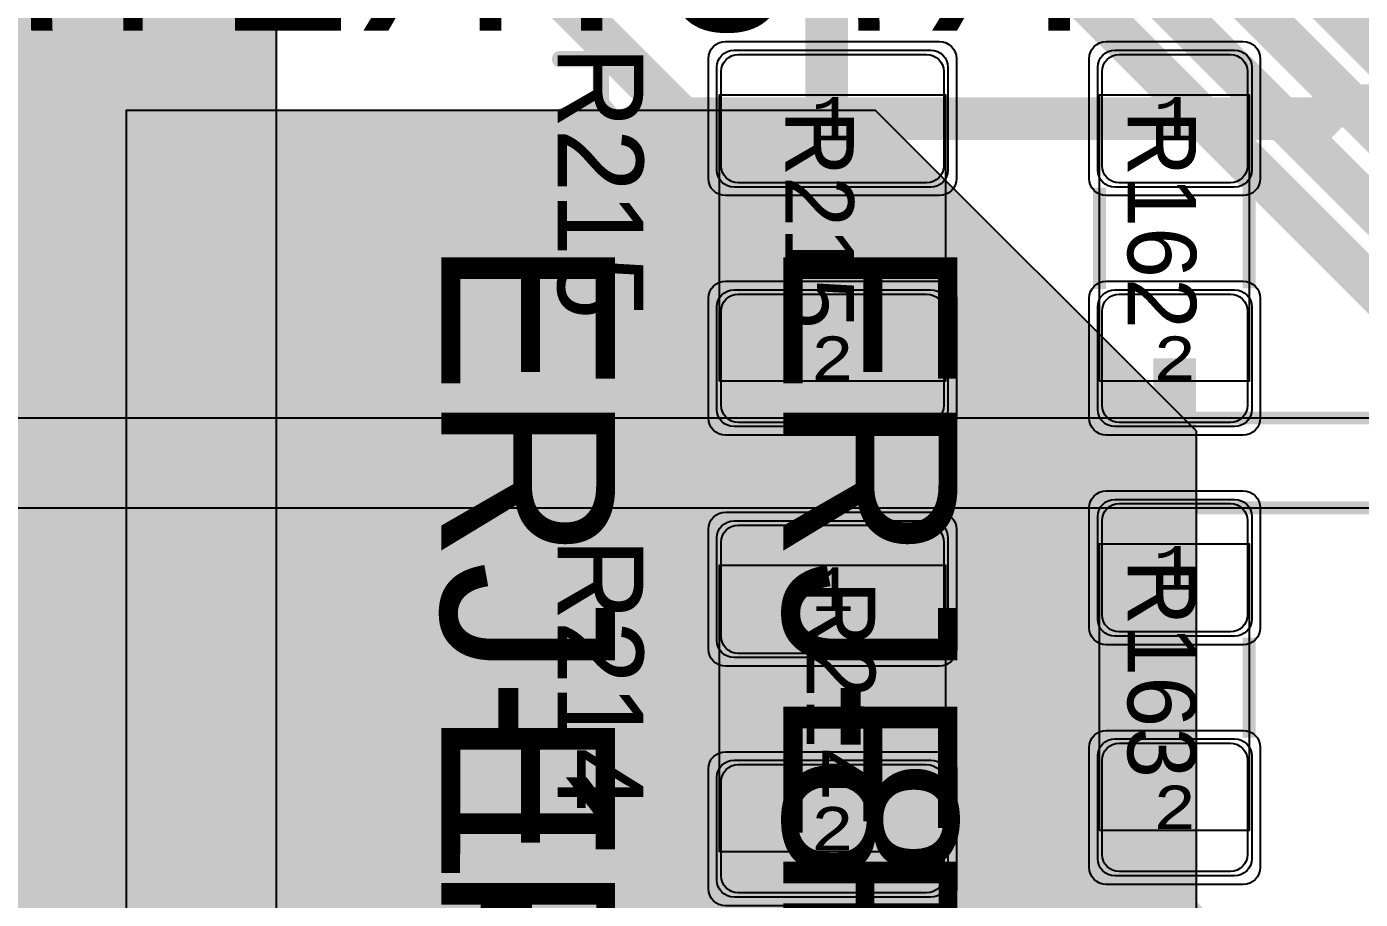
# Model space of a CAD drawing. Extents: x -18 to 179, y -60 to 172.
# Drawn here: x 123.33 to 138.92, y 83.53 to 93.72 of the extents above; entities that cross this region are included whole.
import ezdxf
from ezdxf.enums import TextEntityAlignment as Align

# ---------------------------------------------------------------- set-up
doc = ezdxf.new("R2010")
doc.units = 0
doc.header["$MEASUREMENT"] = 0
for name, color, linetype in [('ASSEMBLY_OUTLINES_BTM', 191, 'CONTINUOUS'), ('ASSEMBLY_OUTLINES_TOP', 102, 'CONTINUOUS'), ('ASSEMBLY_PART_NUMBERS_BTM', 191, 'CONTINUOUS'), ('ASSEMBLY_PART_NUMBERS_TOP', 102, 'CONTINUOUS'), ('ASSEMBLY_REF_DES_TOP', 102, 'CONTINUOUS'), ('GENERATED_SILKSCREEN_BTM', 255, 'CONTINUOUS'), ('GENERATED_SILKSCREEN_TOP', 140, 'CONTINUOUS'), ('PART_PADS_SMD_TOP', 150, 'CONTINUOUS'), ('PIN_NUMBERS_BTM', 8, 'CONTINUOUS'), ('PIN_NUMBERS_TOP', 8, 'CONTINUOUS'), ('PLACEMENT_OUTLINES_BTM', 222, 'CONTINUOUS'), ('PLACEMENT_OUTLINES_TOP', 130, 'CONTINUOUS'), ('PLANE_DATA_LAYER_BOTTOM', 230, 'CONTINUOUS'), ('PLANE_DATA_LAYER_TOP', 150, 'CONTINUOUS'), ('PLANE_SHAPES_LAYER_BOTTOM', 230, 'CONTINUOUS'), ('PLANE_SHAPES_LAYER_TOP', 150, 'CONTINUOUS'), ('SILKSCREEN_OUTLINES_BTM', 211, 'CONTINUOUS'), ('SILKSCREEN_OUTLINES_TOP', 150, 'CONTINUOUS'), ('SILKSCREEN_REF_DES_TOP', 150, 'CONTINUOUS'), ('SOLDERMASK_PADS_TOP', 102, 'CONTINUOUS'), ('SOLDERPASTE_PADS_TOP', 254, 'CONTINUOUS'), ('TRACES_LAYER_BOTTOM', 230, 'CONTINUOUS'), ('TRACES_LAYER_TOP', 150, 'CONTINUOUS')]:
    doc.layers.add(name, color=color, linetype=linetype)
doc.styles.add('COURIER_NEW', font='COUR.TTF')
doc.styles.add('VERIBEST_GERBER_0', font='txt')

msp = doc.modelspace()

# ---------------------------------------------------------------- hatches: boundary and pattern name
at = {"layer": 'PLANE_DATA_LAYER_BOTTOM'}
h = msp.add_hatch(color=256, dxfattribs=at)
h.paths.add_polyline_path([(148.000002, 65.718436), (147.999998, 39.28156), (147.999998, 39.281559, -0.198909956), (147.97768, 39.227678), (144.022322, 35.27232, -0.198913366), (143.96844, 35.250002), (137.03156, 35.250002, -0.198913366), (136.977678, 35.27232), (134.77232, 37.477678, -0.198909956), (134.750002, 37.531559), (134.750002, 37.53156), (134.75, 47.999996), (134.749997, 48.000001), (133.250002, 49.499998, 0.207684346), (133.249996, 49.5), (130.28156, 49.500002, -0.198913366), (130.227678, 49.52232), (129.02232, 50.727678, -0.198909956), (129.000002, 50.781559), (129.000002, 57.5238, -0.414213562), (129.076202, 57.6), (132.56133, 57.6, -0.198913366), (132.615212, 57.577682), (133.48924, 56.703654, -0.198909956), (133.511558, 56.649773), (133.511558, 56.649771, -0.038522588), (133.510656, 56.638081, 1.167246833), (135.289344, 56.638081, -0.038522588), (135.288442, 56.649771), (135.288442, 56.649773, -0.198909956), (135.31076, 56.703654), (137.653553, 59.046447, 0.198912215), (137.8, 59.4), (137.8, 60.71199, -0.239272189), (137.831223, 60.7735, 3.061802802), (136.768777, 60.7735, -0.239272189), (136.8, 60.71199), (136.8, 59.638669, -0.198909956), (136.777682, 59.584788), (134.603654, 57.41076, -0.239274377), (134.538081, 57.389344, 0.077168525), (134.261919, 57.389344, -0.239274377), (134.196346, 57.41076), (133.153553, 58.453553, 0.198912215), (132.8, 58.6), (129.076201, 58.6, -0.414213562), (129.000001, 58.6762), (129, 78.499996), (128.999997, 78.500001), (125.500002, 81.999998, 0.207684346), (125.499996, 82), (124.5762, 82, -0.414213562), (124.5, 82.0762), (124.5, 92.6738, -0.414213562), (124.5762, 92.75), (133, 92.749998), (133.21844, 92.749998, -0.198913366), (133.272322, 92.72768), (136.97768, 89.022322, -0.198909956), (136.999998, 88.968441), (136.999998, 88.96844), (137, 83.500004), (137.000003, 83.499999), (138.47768, 82.022322, -0.198909956), (138.499998, 81.968441), (138.499998, 81.96844), (138.5, 75.250004), (138.500003, 75.249999), (147.977684, 65.772318, -0.198909956), (148.000002, 65.718437)], flags=0)
h.paths.add_polyline_path([(129.5, 51.75, -1), (133, 51.75, -1)], flags=0)
h.paths.add_polyline_path([(133, 60.5, -1), (135, 60.5, -1)], flags=0)
h.paths.add_polyline_path([(136.84, 36.81, -1), (139.04, 36.81, -1)], flags=0)
h.paths.add_polyline_path([(140.361919, 62.910656, 3.061799276), (139.610656, 63.661919, -0.038522588), (139.611558, 63.650229), (139.611558, 63.650227, -0.198909956), (139.58924, 63.596346), (138.604544, 62.61165, 0.198912215), (138.458097, 62.258097), (138.458097, 53.196766, -0.198909956), (138.435779, 53.142885), (138.433848, 53.140954, -0.308394674), (138.349511, 53.124987, 0.540460046), (136.25, 51.750001), (136.25, 51.75, 1), (139.25, 51.75), (139.25, 51.750002, 0.103153411), (139.124987, 52.349511, -0.103153479), (139.118636, 52.379966), (139.118636, 52.379967, -0.198909956), (139.140954, 52.433848), (139.31165, 52.604544, 0.198912215), (139.458097, 52.958097), (139.458097, 62.019428, -0.198909956), (139.480415, 62.073309), (140.296346, 62.88924, -0.239274377)], flags=0)
h.paths.add_polyline_path([(141.67, 36.81, -1), (144.37, 36.81, -1)], flags=0)
h.paths.add_polyline_path([(143.25, 41.5, -1), (145.25, 41.5, -1)], flags=0)
h.paths.add_polyline_path([(144.980623, 56.472853, -0.263785775), (144.908167, 56.492873), (144.904855, 56.496185, -0.198909956), (144.882537, 56.550066), (144.882537, 56.620824, 0.198912188), (144.758057, 56.921344), (143.185444, 58.493955, -0.198909956), (143.163126, 58.547836), (143.163126, 60.869063, -0.198909956), (143.185444, 60.922944), (143.30052, 61.03802, 0.198912188), (143.425, 61.33854), (143.425, 61.562286, -0.263781115), (143.462077, 61.627676, 3.619145144), (142.537923, 61.627676, -0.263781115), (142.575, 61.562286), (142.575, 61.546143, -0.198909956), (142.552682, 61.492262), (142.437606, 61.377186, 0.198912188), (142.313126, 61.076666), (142.313126, 58.340233, 0.198912188), (142.437606, 58.039713), (143.25, 57.22732), (144.010219, 56.467102, -0.198909956), (144.032537, 56.413221), (144.032537, 56.342463, 0.198912188), (144.157017, 56.041943), (144.307127, 55.891833, -0.198909956), (144.329445, 55.837952), (144.329445, 55.837949, -0.061629665), (144.327147, 55.819377, 3.619148526)], flags=0)
at = {"layer": 'PLANE_DATA_LAYER_TOP'}
h = msp.add_hatch(color=256, dxfattribs=at)
h.paths.add_polyline_path([(146.000002, 140.281564, -0.198909956), (145.977684, 140.227683), (144.750002, 139.000002), (144.75, 138.999996), (144.750002, 123.531565), (144.750002, 123.531564, -0.198909956), (144.727684, 123.477683), (142.772322, 121.52232, -0.198913366), (142.71844, 121.500002), (121.750004, 121.5, 0.207684346), (121.749998, 121.499998), (119.750002, 119.500002), (119.75, 119.499996), (119.75, 116.750004), (119.750003, 116.749999), (122.72768, 113.772322, -0.198909956), (122.749998, 113.718441), (122.749998, 113.71844), (122.75, 106.500004), (122.750003, 106.499999), (126.227684, 103.022318, -0.198909956), (126.250002, 102.968437), (126.250002, 102.968436), (126.249998, 77.78156), (126.249998, 77.781559, -0.198909956), (126.22768, 77.727678), (125.522322, 77.02232, -0.198913366), (125.46844, 77.000002), (120.28156, 77.000002, -0.198913366), (120.227678, 77.02232), (119.52232, 77.727678, -0.198909956), (119.500002, 77.781559), (119.500002, 77.78156), (119.5, 96.499996), (119.499997, 96.500001), (116.750002, 99.249998, 0.207684346), (116.749996, 99.25), (108.000004, 99.25, 0.207684346), (107.999998, 99.249998), (105.500002, 96.750002), (105.5, 96.749996), (105.499998, 94.03156), (105.499998, 94.031559, -0.198909956), (105.47768, 93.977678), (105.272322, 93.77232, -0.198913366), (105.21844, 93.750002), (101.28156, 93.750002, -0.198913366), (101.227678, 93.77232), (101.02232, 93.977678, -0.198909956), (101.000002, 94.031559), (101.000002, 94.03156), (101, 96.749996), (100.999997, 96.750001), (98.500002, 99.249998, 0.207684346), (98.499996, 99.25), (94.000004, 99.25, 0.207684346), (93.999998, 99.249998), (91.750002, 97.000002), (91.75, 96.999996), (91.749998, 94.03156), (91.749998, 94.031559, -0.198909956), (91.72768, 93.977678), (91.522322, 93.77232, -0.198913366), (91.46844, 93.750002), (88.03156, 93.750002, -0.198913366), (87.977678, 93.77232), (87.77232, 93.977678, -0.198909956), (87.750002, 94.031559), (87.750002, 94.03156), (87.750001, 100.329648, -0.669857772), (87.880332, 100.383279, 0.200116214), (88.2, 100.25), (90.1, 100.25, 0.414213562), (90.55, 100.7), (90.55, 102.8, 0.059444266), (90.537368, 102.905872, -0.059444601), (90.535229, 102.9238, -0.414213562), (90.611429, 103), (102.8238, 103, -0.414213562), (102.9, 102.9238), (102.9, 101.75, 0.414213562), (103.35, 101.3), (105.65, 101.3, 0.414213562), (106.1, 101.75), (106.1, 102.9238, -0.414213562), (106.1762, 103), (117.249996, 103, 0.207684346), (117.250002, 103.000002), (120.749998, 106.499998), (120.75, 106.500004), (120.75, 110.999996), (120.749997, 111.000001), (119.500002, 112.249998, 0.207684346), (119.499996, 112.25), (118.8002, 112.25, -0.953329659), (118.79293, 112.402052, 0.386497966), (119.2, 112.85), (119.2, 115.15, 0.414213562), (118.75, 115.6), (117.826201, 115.6, -0.414213562), (117.750001, 115.6762), (117.750002, 122.21844), (117.750002, 122.218441, -0.198909956), (117.77232, 122.272322), (118.977678, 123.47768, -0.198913366), (119.03156, 123.499998), (138.499996, 123.5, 0.207684346), (138.500002, 123.500002), (141.749998, 126.749998), (141.75, 126.750004), (141.75, 161.1738, -0.414213562), (141.8262, 161.25), (145.9238, 161.25, -0.414213562), (146, 161.1738), (146.000002, 140.281565)], flags=0)
h.paths.add_polyline_path([(87.95, 95.75, -1), (91.55, 95.75, -1)], flags=0)
h.paths.add_polyline_path([(101.49, 95.75, -1), (105.09, 95.75, -1)], flags=0)
h.paths.add_polyline_path([(114.75, 100.325, 0.414213562), (115.1, 100.675), (115.1, 101.375, 0.414213562), (114.75, 101.725), (113.75, 101.725, 0.414213562), (113.4, 101.375), (113.4, 100.675, 0.414213562), (113.75, 100.325)], flags=0)
h.paths.add_polyline_path([(123.31043, 78.086258, 0.716399399), (126, 78.999999), (126, 79.000001, 0.716399399), (123.31043, 79.913742, -0.492832038), (123.18957, 79.913742, 0.716399399), (120.5, 79.000001), (120.5, 78.999999, 0.716399399), (123.18957, 78.086258, -0.492832038)], flags=0)
h.paths.add_polyline_path([(123.31043, 97.336258, 0.716399399), (126, 98.249999), (126, 98.250001, 0.716399399), (123.31043, 99.163742, -0.492832038), (123.18957, 99.163742, 0.716399399), (120.5, 98.250001), (120.5, 98.249999, 0.716399399), (123.18957, 97.336258, -0.492832038)], flags=0)
h.paths.add_polyline_path([(144.825, 157.1, 0.414213562), (145.725, 158), (145.725, 160, 0.414213562), (144.825, 160.9), (142.825, 160.9, 0.414213562), (141.925, 160), (141.925, 158, 0.414213562), (142.825, 157.1)], flags=0)
at = {"layer": 'PLANE_SHAPES_LAYER_BOTTOM'}
msp.add_hatch(color=256, dxfattribs=at).paths.add_polyline_path([(137, 82), (124.5, 82), (124.5, 92.75), (133.25, 92.75), (137, 89)], flags=0)
at = {"layer": 'PLANE_SHAPES_LAYER_TOP'}
msp.add_hatch(color=256, dxfattribs=at).paths.add_polyline_path([(126.25, 77.75), (125.5, 77), (120.25, 77), (119.5, 77.75), (119.5, 99.25), (126.25, 99.25)], flags=0)

# ---------------------------------------------------------------- linework, layer by layer
at = {"layer": 'ASSEMBLY_OUTLINES_BTM'}
for points in [[(119.6, 89.15), (119.6, 107.35), (151.9, 107.35), (151.9, 89.15)], [(119.6, 69.9), (119.6, 88.1), (151.9, 88.1), (151.9, 69.9)]]:
    msp.add_lwpolyline(points, close=True, dxfattribs=at)
at = {"layer": 'ASSEMBLY_OUTLINES_TOP'}
for points in [[(131.43, 89.58), (131.43, 92.93), (134.07, 92.93), (134.07, 89.58)], [(135.87, 89.58), (135.87, 92.93), (137.62, 92.93), (137.62, 89.58)], [(135.87, 84.33), (135.87, 87.68), (137.62, 87.68), (137.62, 84.33)], [(131.43, 84.08), (131.43, 87.43), (134.07, 87.43), (134.07, 84.08)]]:
    msp.add_lwpolyline(points, close=True, dxfattribs=at)
at = {"layer": 'GENERATED_SILKSCREEN_BTM', "const_width": 0.15}
for points in [[(119.6, 89.15), (119.6, 107.35), (151.9, 107.35), (151.9, 89.15)], [(119.6, 69.9), (119.6, 88.1), (151.9, 88.1), (151.9, 69.9)]]:
    msp.add_lwpolyline(points, close=True, dxfattribs=at)
at = {"layer": 'GENERATED_SILKSCREEN_TOP', "const_width": 0.15}
for points in [[(130.164, 92.6565), (130.166, 92.6535), (130.171, 92.6525), (130.176, 92.6495), (130.181, 92.6495), (130.387, 92.6495), (130.392, 92.6495), (130.395, 92.6525), (130.398, 92.6525), (130.399, 92.6535), (130.4, 92.6545), (130.403, 92.6565), (130.54, 92.8265), (130.542, 92.8315), (130.543, 92.8345), (130.544, 92.8395), (130.544, 93.3435), (130.542, 93.3525), (130.537, 93.3575), (130.532, 93.3635), (130.524, 93.3655), (129.564, 93.3655), (129.556, 93.3635), (129.551, 93.3585), (129.548, 93.3525), (129.547, 93.3455), (129.548, 93.3375), (129.551, 93.3305), (129.556, 93.3255), (129.564, 93.3235), (130.024, 93.3235), (130.024, 92.8535), (129.558, 92.6895), (129.551, 92.6855), (129.547, 92.6785), (129.546, 92.6705), (129.548, 92.6645), (129.552, 92.6585), (129.557, 92.6535), (129.563, 92.6505), (129.571, 92.6525), (130.037, 92.8165), (130.164, 92.6565)], [(130.503, 93.3235), (130.503, 92.8445), (130.377, 92.6895), (130.191, 92.6895), (130.064, 92.8445), (130.064, 93.3235), (130.503, 93.3235)], [(130.54, 91.8805), (130.403, 91.7125), (130.398, 91.7095), (130.394, 91.7085), (130.391, 91.7065), (130.387, 91.7055), (130.25, 91.7055), (130.247, 91.7065), (130.24, 91.7085), (130.235, 91.7095), (130.233, 91.7125), (129.692, 92.3785), (129.585, 92.3785), (129.585, 91.7255), (129.583, 91.7185), (129.579, 91.7125), (129.572, 91.7095), (129.564, 91.7085), (129.557, 91.7095), (129.55, 91.7125), (129.546, 91.7185), (129.544, 91.7255), (129.544, 92.3995), (129.546, 92.4075), (129.551, 92.4125), (129.557, 92.4175), (129.564, 92.4195), (129.701, 92.4195), (129.704, 92.4185), (129.711, 92.4165), (129.714, 92.4145), (129.716, 92.4125), (129.718, 92.4105), (130.26, 91.7455), (130.377, 91.7455), (130.503, 91.9015), (130.503, 92.2245), (130.37, 92.3875), (130.368, 92.3945), (130.369, 92.4005), (130.372, 92.4075), (130.378, 92.4115), (130.385, 92.4155), (130.392, 92.4165), (130.398, 92.4155), (130.403, 92.4105), (130.54, 92.2425), (130.541, 92.2385), (130.542, 92.2355), (130.543, 92.2345), (130.544, 92.2305), (130.544, 91.8935), (130.543, 91.8895), (130.543, 91.8885), (130.542, 91.8875), (130.541, 91.8845), (130.54, 91.8805)], [(129.585, 91.3305), (129.584, 91.3385), (129.579, 91.3425), (129.572, 91.3455), (129.564, 91.3465), (129.557, 91.3455), (129.55, 91.3425), (129.545, 91.3385), (129.544, 91.3305), (129.544, 90.9405), (129.545, 90.9335), (129.55, 90.9275), (129.557, 90.9245), (129.564, 90.9235), (129.572, 90.9245), (129.579, 90.9275), (129.584, 90.9335), (129.585, 90.9405), (129.585, 91.1165), (130.524, 91.1165), (130.531, 91.1175), (130.536, 91.1205), (130.539, 91.1255), (130.54, 91.1325), (130.541, 91.1375), (130.541, 91.1425), (130.539, 91.1465), (130.535, 91.1505), (130.261, 91.3455), (130.254, 91.3485), (130.248, 91.3485), (130.241, 91.3455), (130.236, 91.3405), (130.232, 91.3345), (130.23, 91.3275), (130.232, 91.3205), (130.237, 91.3155), (130.461, 91.1555), (129.585, 91.1555), (129.585, 91.3305)], [(130.2, 90.3765), (130.199, 90.3805), (130.198, 90.3835), (130.196, 90.3875), (130.086, 90.5235), (130.503, 90.5235), (130.503, 89.8705), (130.505, 89.8635), (130.509, 89.8575), (130.516, 89.8545), (130.523, 89.8535), (130.531, 89.8545), (130.538, 89.8575), (130.542, 89.8635), (130.544, 89.8705), (130.544, 90.5455), (130.542, 90.5525), (130.537, 90.5575), (130.532, 90.5635), (130.524, 90.5655), (130.043, 90.5655), (130.036, 90.5645), (130.031, 90.5615), (130.028, 90.5575), (130.026, 90.5505), (130.024, 90.5455), (130.023, 90.5415), (130.024, 90.5365), (130.027, 90.5325), (130.16, 90.3695), (130.16, 90.0465), (130.033, 89.8905), (129.711, 89.8905), (129.586, 90.0465), (129.586, 90.3695), (129.718, 90.5325), (129.721, 90.5395), (129.721, 90.5455), (129.717, 90.5515), (129.712, 90.5575), (129.705, 90.5615), (129.698, 90.5625), (129.694, 90.5625), (129.691, 90.5615), (129.686, 90.5565), (129.548, 90.3875), (129.546, 90.3845), (129.546, 90.3805), (129.544, 90.3765), (129.544, 90.0395), (129.544, 90.0365), (129.545, 90.0355), (129.545, 90.0345), (129.546, 90.0325), (129.546, 90.0305), (129.548, 90.0265), (129.686, 89.8575), (129.689, 89.8545), (129.691, 89.8535), (129.697, 89.8515), (129.701, 89.8505), (130.043, 89.8505), (130.048, 89.8515), (130.053, 89.8535), (130.055, 89.8535), (130.056, 89.8545), (130.058, 89.8565), (130.06, 89.8575), (130.196, 90.0265), (130.198, 90.0315), (130.199, 90.0345), (130.2, 90.0395), (130.2, 90.3765)], [(130.164, 86.9065), (130.166, 86.9035), (130.171, 86.9025), (130.176, 86.8995), (130.181, 86.8995), (130.387, 86.8995), (130.392, 86.8995), (130.395, 86.9025), (130.398, 86.9025), (130.399, 86.9035), (130.4, 86.9045), (130.403, 86.9065), (130.54, 87.0765), (130.542, 87.0815), (130.543, 87.0845), (130.544, 87.0895), (130.544, 87.5935), (130.542, 87.6025), (130.537, 87.6075), (130.532, 87.6135), (130.524, 87.6155), (129.564, 87.6155), (129.556, 87.6135), (129.551, 87.6085), (129.548, 87.6025), (129.547, 87.5955), (129.548, 87.5875), (129.551, 87.5805), (129.556, 87.5755), (129.564, 87.5735), (130.024, 87.5735), (130.024, 87.1035), (129.558, 86.9395), (129.551, 86.9355), (129.547, 86.9285), (129.546, 86.9205), (129.548, 86.9145), (129.552, 86.9085), (129.557, 86.9035), (129.563, 86.9005), (129.571, 86.9025), (130.037, 87.0665), (130.164, 86.9065)], [(130.503, 87.5735), (130.503, 87.0945), (130.377, 86.9395), (130.191, 86.9395), (130.064, 87.0945), (130.064, 87.5735), (130.503, 87.5735)], [(130.54, 86.1305), (130.403, 85.9625), (130.398, 85.9595), (130.394, 85.9585), (130.391, 85.9565), (130.387, 85.9555), (130.25, 85.9555), (130.247, 85.9565), (130.24, 85.9585), (130.235, 85.9595), (130.233, 85.9625), (129.692, 86.6285), (129.585, 86.6285), (129.585, 85.9755), (129.583, 85.9685), (129.579, 85.9625), (129.572, 85.9595), (129.564, 85.9585), (129.557, 85.9595), (129.55, 85.9625), (129.546, 85.9685), (129.544, 85.9755), (129.544, 86.6495), (129.546, 86.6575), (129.551, 86.6625), (129.557, 86.6675), (129.564, 86.6695), (129.701, 86.6695), (129.704, 86.6685), (129.711, 86.6665), (129.714, 86.6645), (129.716, 86.6625), (129.718, 86.6605), (130.26, 85.9955), (130.377, 85.9955), (130.503, 86.1515), (130.503, 86.4745), (130.37, 86.6375), (130.368, 86.6445), (130.369, 86.6505), (130.372, 86.6575), (130.378, 86.6615), (130.385, 86.6655), (130.392, 86.6665), (130.398, 86.6655), (130.403, 86.6605), (130.54, 86.4925), (130.541, 86.4885), (130.542, 86.4855), (130.543, 86.4845), (130.544, 86.4805), (130.544, 86.1435), (130.543, 86.1395), (130.543, 86.1385), (130.542, 86.1375), (130.541, 86.1345), (130.54, 86.1305)], [(129.585, 85.5805), (129.584, 85.5885), (129.579, 85.5925), (129.572, 85.5955), (129.564, 85.5965), (129.557, 85.5955), (129.55, 85.5925), (129.545, 85.5885), (129.544, 85.5805), (129.544, 85.1905), (129.545, 85.1835), (129.55, 85.1775), (129.557, 85.1745), (129.564, 85.1735), (129.572, 85.1745), (129.579, 85.1775), (129.584, 85.1835), (129.585, 85.1905), (129.585, 85.3665), (130.524, 85.3665), (130.531, 85.3675), (130.536, 85.3705), (130.539, 85.3755), (130.54, 85.3825), (130.541, 85.3875), (130.541, 85.3925), (130.539, 85.3965), (130.535, 85.4005), (130.261, 85.5955), (130.254, 85.5985), (130.248, 85.5985), (130.241, 85.5955), (130.236, 85.5905), (130.232, 85.5845), (130.23, 85.5775), (130.232, 85.5705), (130.237, 85.5655), (130.461, 85.4055), (129.585, 85.4055), (129.585, 85.5805)], [(129.564, 84.2075), (129.557, 84.2065), (129.551, 84.2015), (129.548, 84.1945), (129.547, 84.1875), (129.548, 84.1805), (129.551, 84.1745), (129.557, 84.1695), (129.564, 84.1675), (129.867, 84.1675), (129.867, 84.1205), (129.869, 84.1135), (129.873, 84.1075), (129.88, 84.1045), (129.887, 84.1035), (129.895, 84.1045), (129.902, 84.1075), (129.907, 84.1135), (129.909, 84.1205), (129.909, 84.1675), (130.496, 84.1675), (130.501, 84.1685), (130.505, 84.1705), (130.509, 84.1755), (130.512, 84.1805), (130.514, 84.1865), (130.515, 84.1925), (130.514, 84.1975), (130.51, 84.2025), (129.903, 84.8095), (129.897, 84.8135), (129.891, 84.8155), (129.885, 84.8145), (129.878, 84.8105), (129.873, 84.8085), (129.87, 84.8045), (129.868, 84.8005), (129.867, 84.7955), (129.867, 84.2075), (129.564, 84.2075)], [(129.909, 84.7455), (130.445, 84.2075), (129.909, 84.2075), (129.909, 84.7455)]]:
    msp.add_lwpolyline(points, dxfattribs=at)
for points in [[(131.430005, 90.666164, 0.000011642), (131.429995, 90.666156), (131.429995, 91.833844, 0.000011642), (131.430005, 91.833836), (131.430005, 90.666164)], [(134.070005, 90.666156, 0.000011642), (134.069995, 90.666164), (134.069995, 91.833836, 0.000011642), (134.070005, 91.833844), (134.070005, 90.666156)], [(135.870005, 90.657911, 0.000012231), (135.869995, 90.657902), (135.869995, 91.842098, 0.000012231), (135.870005, 91.842089), (135.870005, 90.657911)], [(137.620005, 90.666156, 0.000011642), (137.619995, 90.666164), (137.619995, 91.833836, 0.000011642), (137.620005, 91.833844), (137.620005, 90.666156)], [(135.870005, 85.407911, 0.000012231), (135.869995, 85.407902), (135.869995, 86.592098, 0.000012231), (135.870005, 86.592089), (135.870005, 85.407911)], [(137.620005, 85.416156, 0.000011642), (137.619995, 85.416164), (137.619995, 86.583836, 0.000011642), (137.620005, 86.583844), (137.620005, 85.416156)], [(131.430005, 85.166164, 0.000011642), (131.429995, 85.166156), (131.429995, 86.333844, 0.000011642), (131.430005, 86.333836), (131.430005, 85.166164)], [(134.070005, 85.166156, 0.000011642), (134.069995, 85.166164), (134.069995, 86.333836, 0.000011642), (134.070005, 86.333844), (134.070005, 85.166156)]]:
    msp.add_lwpolyline(points, format="xyb", dxfattribs=at)
at = {"layer": 'PART_PADS_SMD_TOP'}
for points in [[(131.4, 93.25, -0.414213562), (131.6, 93.45), (133.9, 93.45, -0.414213562), (134.1, 93.25), (134.1, 92.05, -0.414213562), (133.9, 91.85), (131.6, 91.85, -0.414213562), (131.4, 92.05)], [(135.85, 93.25, -0.414213562), (136.05, 93.45), (137.45, 93.45, -0.414213562), (137.65, 93.25), (137.65, 92.05, -0.414213562), (137.45, 91.85), (136.05, 91.85, -0.414213562), (135.85, 92.05)], [(131.4, 90.45, -0.414213562), (131.6, 90.65), (133.9, 90.65, -0.414213562), (134.1, 90.45), (134.1, 89.25, -0.414213562), (133.9, 89.05), (131.6, 89.05, -0.414213562), (131.4, 89.25)], [(135.85, 90.45, -0.414213562), (136.05, 90.65), (137.45, 90.65, -0.414213562), (137.65, 90.45), (137.65, 89.25, -0.414213562), (137.45, 89.05), (136.05, 89.05, -0.414213562), (135.85, 89.25)], [(135.85, 88, -0.414213562), (136.05, 88.2), (137.45, 88.2, -0.414213562), (137.65, 88), (137.65, 86.8, -0.414213562), (137.45, 86.6), (136.05, 86.6, -0.414213562), (135.85, 86.8)], [(131.4, 87.75, -0.414213562), (131.6, 87.95), (133.9, 87.95, -0.414213562), (134.1, 87.75), (134.1, 86.55, -0.414213562), (133.9, 86.35), (131.6, 86.35, -0.414213562), (131.4, 86.55)], [(135.85, 85.2, -0.414213562), (136.05, 85.4), (137.45, 85.4, -0.414213562), (137.65, 85.2), (137.65, 84, -0.414213562), (137.45, 83.8), (136.05, 83.8, -0.414213562), (135.85, 84)], [(131.4, 84.95, -0.414213562), (131.6, 85.15), (133.9, 85.15, -0.414213562), (134.1, 84.95), (134.1, 83.75, -0.414213562), (133.9, 83.55), (131.6, 83.55, -0.414213562), (131.4, 83.75)]]:
    msp.add_lwpolyline(points, format="xyb", close=True, dxfattribs=at)
at = {"layer": 'PLACEMENT_OUTLINES_BTM'}
for points in [[(119.6, 89.15), (119.6, 107.35), (151.9, 107.35), (151.9, 89.15)], [(119.6, 69.9), (119.6, 88.1), (151.9, 88.1), (151.9, 69.9)]]:
    msp.add_lwpolyline(points, close=True, dxfattribs=at)
at = {"layer": 'PLACEMENT_OUTLINES_TOP'}
for points in [[(131.43, 89.58), (131.43, 92.93), (134.07, 92.93), (134.07, 89.58)], [(135.87, 89.58), (135.87, 92.93), (137.62, 92.93), (137.62, 89.58)], [(135.87, 84.33), (135.87, 87.68), (137.62, 87.68), (137.62, 84.33)], [(131.43, 84.08), (131.43, 87.43), (134.07, 87.43), (134.07, 84.08)]]:
    msp.add_lwpolyline(points, close=True, dxfattribs=at)
at = {"layer": 'PLANE_SHAPES_LAYER_BOTTOM'}
msp.add_lwpolyline([(137, 82), (124.5, 82), (124.5, 92.75), (133.25, 92.75), (137, 89)], close=True, dxfattribs=at)
at = {"layer": 'PLANE_SHAPES_LAYER_TOP'}
msp.add_lwpolyline([(126.25, 77.75), (125.5, 77), (120.25, 77), (119.5, 77.75), (119.5, 99.25), (126.25, 99.25)], close=True, dxfattribs=at)
at = {"layer": 'SILKSCREEN_OUTLINES_BTM'}
for points in [[(119.6, 89.15), (119.6, 107.35), (151.9, 107.35), (151.9, 89.15)], [(119.6, 69.9), (119.6, 88.1), (151.9, 88.1), (151.9, 69.9)]]:
    msp.add_lwpolyline(points, close=True, dxfattribs=at)
at = {"layer": 'SILKSCREEN_OUTLINES_TOP'}
for points in [[(131.43, 89.58), (131.43, 92.93), (134.07, 92.93), (134.07, 89.58)], [(135.87, 89.58), (135.87, 92.93), (137.62, 92.93), (137.62, 89.58)], [(135.87, 84.33), (135.87, 87.68), (137.62, 87.68), (137.62, 84.33)], [(131.43, 84.08), (131.43, 87.43), (134.07, 87.43), (134.07, 84.08)]]:
    msp.add_lwpolyline(points, close=True, dxfattribs=at)
at = {"layer": 'SOLDERMASK_PADS_TOP'}
for points in [[(131.3, 93.35, -0.414213562), (131.5, 93.55), (134, 93.55, -0.414213562), (134.2, 93.35), (134.2, 91.95, -0.414213562), (134, 91.75), (131.5, 91.75, -0.414213562), (131.3, 91.95)], [(135.75, 93.35, -0.414213562), (135.95, 93.55), (137.55, 93.55, -0.414213562), (137.75, 93.35), (137.75, 91.95, -0.414213562), (137.55, 91.75), (135.95, 91.75, -0.414213562), (135.75, 91.95)], [(131.3, 90.55, -0.414213562), (131.5, 90.75), (134, 90.75, -0.414213562), (134.2, 90.55), (134.2, 89.15, -0.414213562), (134, 88.95), (131.5, 88.95, -0.414213562), (131.3, 89.15)], [(135.75, 90.55, -0.414213562), (135.95, 90.75), (137.55, 90.75, -0.414213562), (137.75, 90.55), (137.75, 89.15, -0.414213562), (137.55, 88.95), (135.95, 88.95, -0.414213562), (135.75, 89.15)], [(135.75, 88.1, -0.414213562), (135.95, 88.3), (137.55, 88.3, -0.414213562), (137.75, 88.1), (137.75, 86.7, -0.414213562), (137.55, 86.5), (135.95, 86.5, -0.414213562), (135.75, 86.7)], [(131.3, 87.85, -0.414213562), (131.5, 88.05), (134, 88.05, -0.414213562), (134.2, 87.85), (134.2, 86.45, -0.414213562), (134, 86.25), (131.5, 86.25, -0.414213562), (131.3, 86.45)], [(135.75, 85.3, -0.414213562), (135.95, 85.5), (137.55, 85.5, -0.414213562), (137.75, 85.3), (137.75, 83.9, -0.414213562), (137.55, 83.7), (135.95, 83.7, -0.414213562), (135.75, 83.9)], [(131.3, 85.05, -0.414213562), (131.5, 85.25), (134, 85.25, -0.414213562), (134.2, 85.05), (134.2, 83.65, -0.414213562), (134, 83.45), (131.5, 83.45, -0.414213562), (131.3, 83.65)]]:
    msp.add_lwpolyline(points, format="xyb", close=True, dxfattribs=at)
at = {"layer": 'SOLDERPASTE_PADS_TOP'}
for points in [[(131.45, 93.2, -0.414213562), (131.65, 93.4), (133.85, 93.4, -0.414213562), (134.05, 93.2), (134.05, 92.1, -0.414213562), (133.85, 91.9), (131.65, 91.9, -0.414213562), (131.45, 92.1)], [(135.9, 93.2, -0.414213562), (136.1, 93.4), (137.4, 93.4, -0.414213562), (137.6, 93.2), (137.6, 92.1, -0.414213562), (137.4, 91.9), (136.1, 91.9, -0.414213562), (135.9, 92.1)], [(131.45, 90.4, -0.414213562), (131.65, 90.6), (133.85, 90.6, -0.414213562), (134.05, 90.4), (134.05, 89.3, -0.414213562), (133.85, 89.1), (131.65, 89.1, -0.414213562), (131.45, 89.3)], [(135.9, 90.4, -0.414213562), (136.1, 90.6), (137.4, 90.6, -0.414213562), (137.6, 90.4), (137.6, 89.3, -0.414213562), (137.4, 89.1), (136.1, 89.1, -0.414213562), (135.9, 89.3)], [(135.9, 87.95, -0.414213562), (136.1, 88.15), (137.4, 88.15, -0.414213562), (137.6, 87.95), (137.6, 86.85, -0.414213562), (137.4, 86.65), (136.1, 86.65, -0.414213562), (135.9, 86.85)], [(131.45, 87.7, -0.414213562), (131.65, 87.9), (133.85, 87.9, -0.414213562), (134.05, 87.7), (134.05, 86.6, -0.414213562), (133.85, 86.4), (131.65, 86.4, -0.414213562), (131.45, 86.6)], [(135.9, 85.15, -0.414213562), (136.1, 85.35), (137.4, 85.35, -0.414213562), (137.6, 85.15), (137.6, 84.05, -0.414213562), (137.4, 83.85), (136.1, 83.85, -0.414213562), (135.9, 84.05)], [(131.45, 84.9, -0.414213562), (131.65, 85.1), (133.85, 85.1, -0.414213562), (134.05, 84.9), (134.05, 83.8, -0.414213562), (133.85, 83.6), (131.65, 83.6, -0.414213562), (131.45, 83.8)]]:
    msp.add_lwpolyline(points, format="xyb", close=True, dxfattribs=at)
at = {"layer": 'TRACES_LAYER_BOTTOM', "const_width": 0.5}
for points in [[(45.406796, 168.734932), (103.580392, 168.734932), (112.418359, 159.896965), (112.418359, 151.964926), (117.785128, 146.598157), (117.785128, 114.754685), (141.814346, 90.725467), (141.814346, 76.805427), (141.961588, 76.805427), (151.611363, 67.155652)], [(59.45, 167), (60.1, 167), (60.8, 167.7), (61.825303, 167.7), (62.168895, 168.043592), (103.34862, 168.043592), (111.754919, 159.637293), (111.754919, 151.709127), (117.131777, 146.332269), (117.131777, 114.488797), (141.160451, 90.460123), (141.160451, 76.416195), (147.607061, 69.969585), (147.630605, 69.969585), (148.392127, 69.208063), (148.392127, 69.184519), (150.961363, 66.615283), (150.961363, 16.611363), (149.75, 15.4), (148, 15.4)], [(22.5, 159.5), (27.753064, 159.5), (33.231849, 164.978785), (61.336011, 164.978785), (63.033754, 166.676528), (102.877206, 166.676528), (110.383023, 159.170711), (110.383023, 151.230285), (115.831777, 145.781531), (115.831777, 113.90593), (139.799004, 89.938703), (139.799004, 75.908706), (147.038125, 68.669585), (147.038125, 68.646268), (149.237614, 66.446779), (149.237614, 56.478606), (149.206946, 56.447938), (149.206946, 25.653861), (148, 24.446915), (148, 23.4)], [(116.481777, 114.175169), (140.449004, 90.207942), (140.449004, 90.095378), (140.510451, 90.033931), (140.510451, 76.146956), (147.337822, 69.319585), (147.361366, 69.319585), (147.742127, 68.938824), (147.742127, 68.91528), (150.311363, 66.346044), (150.311363, 21.161363), (149.75, 20.6), (148, 20.6)], [(132.700511, 92.483032), (132.683748, 92.499795), (132.683748, 95.849857), (115.149091, 113.384514), (114.155977, 113.384514)]]:
    msp.add_lwpolyline(points, dxfattribs=at)
at = {"layer": 'TRACES_LAYER_TOP', "const_width": 0.5}
for points in [[(132.75, 92.65), (131, 92.65), (129.342463, 94.307537), (129.342463, 94.457537), (128.6, 95.2)], [(141, 92.8), (138.6, 92.8), (138.45, 92.65), (136.75, 92.65)], [(136.75, 92.65), (132.75, 92.65)], [(132.75, 87.15), (132.75, 89.85)], [(136.75, 87.4), (136.75, 89.85)], [(136.75, 82.15), (136.75, 84.6)], [(132.75, 84.35), (132.75, 81.65)]]:
    msp.add_lwpolyline(points, dxfattribs=at)

# ---------------------------------------------------------------- texts
at = {"layer": 'ASSEMBLY_PART_NUMBERS_BTM', "style": 'VERIBEST_GERBER_0', "text_generation_flag": 2}
msp.add_text('R73TR2470SE00J', height=2.032, dxfattribs=at).set_placement((135.75, 95.71), align=Align.TOP_LEFT)
at = {"layer": 'ASSEMBLY_PART_NUMBERS_TOP', "style": 'VERIBEST_GERBER_0'}
for s, p in [('ERJ-14NF33R2U', (130.21, 91.25)), ('ERJ-8ENF9762V', (134.21, 91.25)), ('ERJ-8ENF9762V', (134.21, 86)), ('ERJ-14NF33R2U', (130.21, 85.75))]:
    msp.add_text(s, height=2.032, rotation=270, dxfattribs=at).set_placement(p, align=Align.TOP_LEFT)
at = {"layer": 'ASSEMBLY_REF_DES_TOP', "style": 'VERIBEST_GERBER_0'}
for s, p in [('R215', (133, 92.75)), ('R162', (137, 92.75)), ('R163', (137, 87.5)), ('R214', (133.25, 87.25))]:
    msp.add_text(s, height=0.8, rotation=270, dxfattribs=at).set_placement(p, align=Align.TOP_LEFT)
at = {"layer": 'PIN_NUMBERS_BTM', "style": 'COURIER_NEW'}
for s, p in [('1', (132.75, 92.65)), ('1', (136.75, 92.65)), ('2', (132.75, 89.85)), ('2', (136.75, 89.85)), ('1', (136.75, 87.4)), ('1', (132.75, 87.15)), ('2', (136.75, 84.6)), ('2', (132.75, 84.35))]:
    msp.add_text(s, height=0.508, dxfattribs=at).set_placement(p, align=Align.MIDDLE_CENTER)
at = {"layer": 'PIN_NUMBERS_TOP', "style": 'COURIER_NEW'}
for s, p in [('1', (132.75, 92.65)), ('1', (136.75, 92.65)), ('2', (132.75, 89.85)), ('2', (136.75, 89.85)), ('1', (136.75, 87.4)), ('1', (132.75, 87.15)), ('2', (136.75, 84.6)), ('2', (132.75, 84.35))]:
    msp.add_text(s, height=0.508, dxfattribs=at).set_placement(p, align=Align.MIDDLE_CENTER)
at = {"layer": 'SILKSCREEN_REF_DES_TOP', "style": 'VERIBEST_GERBER_0'}
for s, p in [('R215', (130.54, 93.5)), ('R214', (130.54, 87.75))]:
    msp.add_text(s, height=1, rotation=270, dxfattribs=at).set_placement(p, align=Align.TOP_LEFT)

doc.saveas('drawing.dxf')
